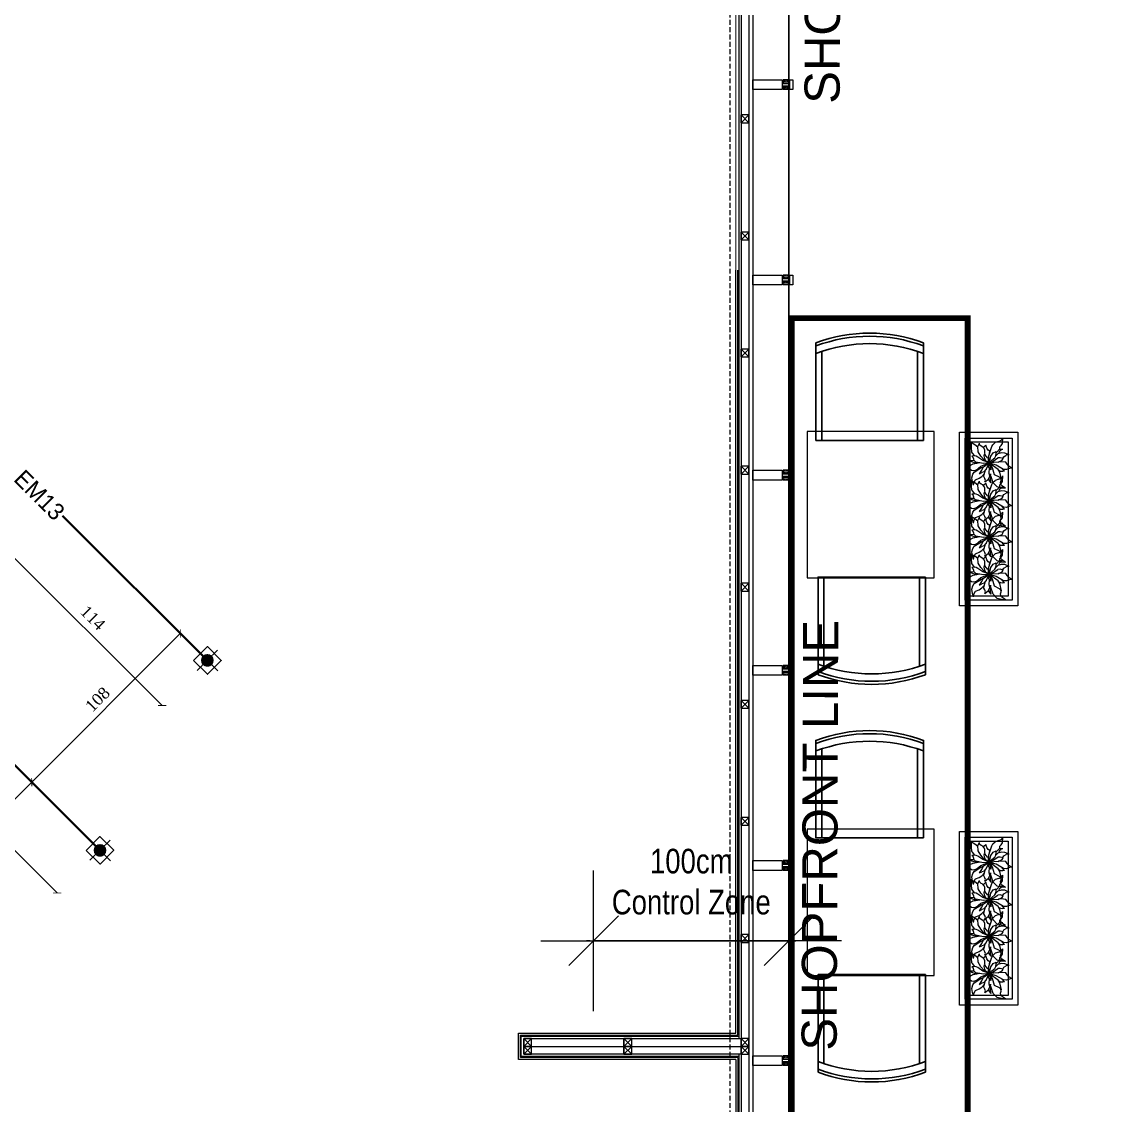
# Model space of a CAD drawing. Header units: millimetres. Extents: x 4459 to 18299, y -2909 to 3305.
# Drawn here: x 11552 to 12115, y 1665 to 2220 of the extents above; entities that cross this region are included whole.
import ezdxf
from ezdxf.xclip import XClip

# ---------------------------------------------------------------- set-up
doc = ezdxf.new("R2010")
doc.units = ezdxf.units.MM
doc.header["$LTSCALE"] = 5
doc.header["$XCLIPFRAME"] = 0
doc.linetypes.add('DASHEDX2', pattern=[1.5, 1, -0.5])
doc.linetypes.add('HIDDENX2', pattern=[0.75, 0.5, -0.25])
doc.layers.get('Defpoints').update_dxf_attribs({"lineweight": 9})
for name, color, linetype in [('-DWG_ANA', 7, 'Continuous'), ('LP-RETAIL_LINE', 10, 'DASHEDX2'), ('xref_4_vitrin_kaplama$0$2DCAM', 6, 'Continuous')]:
    doc.layers.add(name, color=color, linetype=linetype)
for name, color, linetype, lineweight in [('141125_RT1$0$LP-SHOPFRONT', 230, 'Continuous', 9), ('2DGORUNUS3', 41, 'Continuous', 0), ('A-_WIND----_E-', 4, 'Continuous', 13), ('ELK', 1, 'Continuous', 35), ('LP-AREA_POLYLINE', 7, 'Continuous', 5), ('LP-DIMENSION_INT_200', 51, 'Continuous', 9), ('no3_ahşap gorunus on kalın', 34, 'Continuous', 20), ('no3_alçıpan kesit', 210, 'Continuous', 20), ('no3_kutuprofil kesit', 74, 'Continuous', 18), ('no3_mermer gorunus on', 31, 'Continuous', 15), ('no3_paslanmaz gorunus on', 163, 'Continuous', 18), ('no3_seramik ön', 123, 'Continuous', 18), ('no3_tefriş izdüşüm', 87, 'Continuous', 15), ('no3_tefriş kesit ön', 24, 'Continuous', 25), ('no3_ölçü tefriş', 252, 'Continuous', 0)]:
    doc.layers.add(name, color=color, linetype=linetype, lineweight=lineweight)
doc.styles.add('OLCU', font='arial.ttf', dxfattribs={"width": 0.8})
doc.styles.add('ROMANSTW', font='georgia.ttf')
doc.styles.add('TAKSİM', font='GOTHIC.TTF', dxfattribs={"height": 20})
doc.styles.add('TEXT-500', font='arial.ttf', dxfattribs={"height": 1.25})
doc.dimstyles.new('DIM200', dxfattribs={"dimscale": 90, "dimtxt": 0.4, "dimasz": 0.02, "dimexe": 0.1, "dimexo": 0.1, "dimgap": 0.12, "dimtad": 1, "dimdec": 0, "dimrnd": 0.5, "dimdsep": 46, "dimtxsty": 'OLCU', "dimblk1": 'WDIM', "dimblk2": 'WDIM', "dimsah": 1, "dimcen": 0.09, "dimse1": 1, "dimse2": 1, "dimclrd": 256, "dimclre": 256, "dimclrt": 6, "dimazin": 0, "dimtfac": 1, "dimtdec": 0, "dimtix": 1, "dimtmove": 2, "dimatfit": 3, "dimldrblk": 'WDIM', "dimfxl": 1, "dimtolj": 1, "dimarcsym": 0})
doc.dimstyles.new('M2', dxfattribs={"dimtxt": 6, "dimasz": 3, "dimexe": 1, "dimexo": 4, "dimgap": 3, "dimtad": 1, "dimdec": 0, "dimzin": 12, "dimdsep": 46, "dimtxsty": 'ROMANSTW', "dimblk": 'ARCHTICK', "dimcen": 0.09, "dimse1": 1, "dimse2": 1, "dimclrd": 251, "dimclre": 251, "dimclrt": 1, "dimadec": 0, "dimazin": 0, "dimtfac": 1, "dimtdec": 0, "dimtix": 1, "dimtmove": 0, "dimatfit": 3, "dimldrblk": 'ARCHTICK', "dimfxl": 1, "dimtolj": 1, "dimtzin": 0, "dimarcsym": 0})
pattern_1 = [(0, (0, 0), (0.9375, 1.875), [0, -1.875])]

# ---------------------------------------------------------------- blocks, each defined once
blk = doc.blocks.new('Mullion')
at = {"layer": 'A-_WIND----_E-', "lineweight": 0, "ltscale": 0.3}
h = blk.add_hatch(dxfattribs=at)
h.set_pattern_fill('DOTS', color=8, scale=30)
h.set_pattern_definition(pattern_1)
h.paths.add_polyline_path([(0, 25), (-30, 25), (-30, 10), (0, 10)])
h = blk.add_hatch(dxfattribs=at)
h.set_pattern_fill('DOTS', color=8, scale=30)
h.set_pattern_definition(pattern_1)
h.paths.add_polyline_path([(0, -25), (-30, -25), (-30, -10), (0, -10)])
at = {"layer": 'A-_WIND----_E-', "color": 8, "lineweight": 0, "ltscale": 0.3}
for points in [[(-185, 25), (-35, 25), (-35, -25), (-185, -25)], [(-35, -5), (0, -5), (0, 5), (-35, 5)], [(-30, 10), (0, 10), (0, 25), (-30, 25)], [(5, 25), (21, 25), (21, -25), (5, -25)], [(-30, -10), (0, -10), (0, -25), (-30, -25)]]:
    blk.add_lwpolyline(points, close=True, dxfattribs=at)
blk = doc.blocks.new('WDIM')
for p, q in [((0, -20), (0, 20)), ((-7.07, -7.07), (7.07, 7.07)), ((-15, 0), (15, 0))]:
    blk.add_line(p, q)
blk = doc.blocks.new('*D177')
at = {"layer": 'Defpoints', "color": 0, "transparency": 16777216}
for p in [(27167.97, -6662.13), (27167.97, -6662.13), (27267.97, -6662.13)]:
    blk.add_point(p, dxfattribs=at)
at = {"layer": 'LP-DIMENSION_INT_200', "lineweight": -2, "transparency": 16777216}
for p, q in [((27166.17, -6662.13), (27164.37, -6662.13)), ((27267.97, -6662.13), (27167.97, -6662.13)), ((27269.77, -6662.13), (27271.57, -6662.13))]:
    blk.add_line(p, q, dxfattribs=at)
at = {"layer": 'LP-DIMENSION_INT_200', "lineweight": -2, "transparency": 16777216, "xscale": 1.8, "yscale": 1.8, "zscale": 1.8}
for p, rotation in [((27167.97, -6662.13), 359.9999999995132), ((27267.97, -6662.13), 179.9999999995133)]:
    blk.add_blockref('WDIM', p, dxfattribs=dict(at, rotation=rotation))
at = {"layer": 'LP-DIMENSION_INT_200', "color": 6, "transparency": 16777216, "insert": (27217.97, -6631.89), "char_height": 27, "attachment_point": 5, "style": 'OLCU'}
blk.add_mtext('\\A1;{\\H0.46667x;100cm\\PControl Zone}', dxfattribs=at)
blk = doc.blocks.new('A$C25195F0E')
at = {"layer": 'LP-AREA_POLYLINE', "elevation": 0}
for points in [[(1241.29, 1481.77), (1740.61, 982.45), (1740.61, -260.52, 0.060132), (1740.61, -260.52), (1740.61, -260.52), (1740.61, -260.52), (1740.61, -260.52), (1740.61, -260.52), (1740.61, -260.52), (1740.61, -260.52), (1740.61, -260.52), (1740.61, -260.52, 0.142516), (363.91, -881.77), (-329.17, -187.72), (-378.67, -138.22)], [(1832.15, 631.33), (1832.15, -450.55, 0.036002), (1478.39, -517.79), (1520.47, -661.41), (1396.29, -697.8), (1431.3, -817.26), (1295.85, -880.41), (957.04, -1038.36), (957.04, -935.71), (837.04, -935.7), (837.04, -1055.7), (538.1, -1055.71), (364.23, -881.45), (364.23, -881.45, -0.142737), (1742.15, -260.52), (1742.15, 631.33)]]:
    blk.add_lwpolyline(points, format="xyb", close=True, dxfattribs=at)
blk = doc.blocks.new('olea')
at = {"layer": 'no3_tefriş kesit ön'}
for p, q in [((12418.24, 3977.25), (12468.24, 3977.25)), ((12468.24, 3974.25), (12422.62, 3974.25)), ((12468.24, 3977.25), (12468.24, 3974.25)), ((12468.24, 3925.25), (12422.62, 3925.25)), ((12468.24, 3922.25), (12468.24, 3925.25))]:
    blk.add_line(p, q, dxfattribs=at)
blk.add_lwpolyline([(12468.24, 3977.25), (12468.24, 3922.25), (12418.24, 3922.25)], dxfattribs=at)
for centre in [(12491.37, 3949.75), (12492.97, 3949.75), (12496.8, 3949.75)]:
    blk.add_arc(centre, 78.12, 159.3903, 200.6097, dxfattribs=at)
blk = doc.blocks.new('dıs mekan')
at = {"layer": 'no3_mermer gorunus on', "elevation": 0}
blk.add_lwpolyline([(19416.22, -8287.51), (19416.22, -8362.51), (19481.22, -8362.51), (19481.22, -8287.51)], close=True, dxfattribs=at)
at = {"rotation": 269.9999251041265}
blk.add_blockref('olea', (15498.43, 4176.18, 0), dxfattribs=at)
at = {"xscale": -1, "rotation": 269.9999251041265}
blk.add_blockref('olea', (15499.48, -20830.35, 0), dxfattribs=at)
blk = doc.blocks.new('KUST')
for p, q in [((-239.685, 336.1335), (-188.841, 298.3176)), ((-239.685, 336.1335), (-230.5524, 293.5158)), ((-230.5524, 293.5158), (-228.4788, 238.8108)), ((-228.4788, 238.8108), (-205.3482, 189.6309)), ((-188.841, 298.3176), (-145.0284, 287.3016)), ((-145.0284, 287.3016), (-100.7124, 274.3698)), ((-100.7124, 274.3698), (-63.8991, 204.2265)), ((-63.8991, 204.2265), (-48.8157, 155.9439)), ((-49.3332, 148.7067), (-43.5333, 227.9823)), ((-43.5333, 227.9823), (-23.2542, 259.9023)), ((-23.2542, 259.9023), (11.8653, 211.821)), ((-17.6787, 254.2578), (6.276, 279.9246)), ((-3.108, 385.9107), (13.8705, 328.9788)), ((-3.108, 385.9107), (58.5939, 322.2954)), ((6.276, 279.9246), (13.8705, 328.9788)), ((11.8653, 211.821), (26.7381, 170.7069)), ((58.5939, 322.2954), (86.6502, 262.1292)), ((77.2065, 158.187), (92.148, 202.1874)), ((86.6502, 262.1292), (92.148, 202.1874)), ((91.5894, 226.8426), (125.226, 247.6959)), ((124.4295, 182.1168), (163.8291, 272.1429)), ((125.226, 247.6959), (136.3314, 283.3464)), ((134.5461, 313.5705), (156.5415, 256.9062)), ((134.5461, 313.5705), (136.3314, 283.3464)), ((163.8291, 272.1429), (195.8727, 282.5934)), ((195.8727, 282.5934), (210.402, 313.0074)), ((210.402, 313.0074), (233.5008, 349.7589)), ((233.5008, 349.7589), (324.2022, 394.0086)), ((282.0237, 180.375), (304.4313, 235.3593)), ((295.926, 306.7908), (302.9253, 365.9202)), ((295.926, 306.7908), (304.4313, 235.3593)), ((302.9253, 365.9202), (324.2022, 394.0086)), ((-537.8676, 92.1822), (-503.4711, 23.4489)), ((-537.8676, 92.1822), (-463.362, 42.1554)), ((-503.4711, 23.4489), (-455.6715, -41.7687)), ((-463.362, 42.1554), (-434.0514, 39.6126)), ((-434.0514, 39.6126), (-403.9215, 49.5621)), ((-403.9215, 49.5621), (-374.8854, 71.5005)), ((-374.8854, 71.5005), (-341.4504, 80.271)), ((-358.7583, 88.0074), (-229.3899, 109.6617)), ((-358.7583, 88.0074), (-310.0158, 66.0072)), ((-310.0158, 66.0072), (-233.4045, 0.1647)), ((-244.2306, 189.663), (-184.0665, 173.124)), ((-244.2306, 189.663), (-239.1174, 162.3573)), ((-239.1174, 162.3573), (-222.4227, 129.9063)), ((-233.4045, 0.1647), (-104.4477, 15.573)), ((-229.3899, 109.6617), (-170.6724, 96.4188)), ((-222.4227, 129.9063), (-187.4313, 100.788)), ((-205.3482, 189.6309), (-82.8231, 96.9543)), ((-170.6724, 96.4188), (-11.1693, 3.2088)), ((-104.4477, 15.573), (-11.1693, 3.2088)), ((-103.8069, 15.2436), (-102.168, 14.9529)), ((-93.9786, 13.4904), (-90.7011, 12.9066)), ((-84.1506, 11.7402), (-77.6001, 10.5738)), ((-82.8231, 96.9543), (-5.4015, 0.8193)), ((-74.3223, 9.9837), (-26.889, 1.5219)), ((-69.1038, -9.9426), (0, 0)), ((-54.0846, 171.0501), (-47.685, 172.728)), ((-49.3332, 148.7067), (0, 0)), ((-7.1364, -16.143), (3.7995, 0.5379)), ((-5.8866, -3.7812), (3.7995, 0.5379)), ((-1.6707, -1.0344), (0, 0.0009)), ((0, 0), (4.8021, 74.922)), ((4.8021, 74.922), (26.7381, 170.7069)), ((7.4709, 8.9997), (28.0566, 56.4675)), ((10.5516, 5.079), (104.7273, 68.3943)), ((17.4273, 1.8357), (124.7544, 38.8617)), ((28.0566, 56.4675), (47.4564, 122.9415)), ((43.1214, -0.966), (84.7413, 11.9958)), ((47.4564, 122.9415), (72.0612, 153.9483)), ((72.0612, 153.9483), (109.749, 174.0645)), ((84.7413, 11.9958), (97.8243, 1.1055)), ((97.8243, 1.1055), (122.4015, -6.7728)), ((104.7273, 68.3943), (143.8662, 129.8148)), ((109.749, 174.0645), (145.1205, 187.4358)), ((124.7544, 38.8617), (258.8289, 151.7829)), ((143.8662, 129.8148), (145.1205, 187.4358)), ((161.5494, 68.1771), (192.8925, 83.3337)), ((164.136, 72.5508), (165.4038, 69.1908)), ((192.8925, 83.3337), (220.4775, 63.9702)), ((203.5905, -12.0759), (247.0278, 9.549)), ((220.4775, 63.9702), (263.7864, 54.8676)), ((247.0278, 9.549), (278.2563, 7.5096)), ((258.8289, 151.7829), (282.0237, 180.375)), ((263.7864, 54.8676), (323.7306, 60.3606)), ((278.2563, 7.5096), (311.49, -2.1903)), ((292.392, 2.7375), (306.972, 15.042)), ((306.972, 15.042), (323.7306, 60.3606)), ((-455.6715, -41.7687), (-359.6967, -80.0241)), ((-359.6967, -80.0241), (-226.8171, -71.7705)), ((-346.3254, -115.3953), (-285.5667, -97.4121)), ((-346.3254, -115.3953), (-308.3496, -119.7579)), ((-308.3496, -119.7579), (-266.3862, -133.7289)), ((-288.5787, -210.7407), (-264.537, -130.7739)), ((-288.5787, -210.7407), (-265.7958, -188.3949)), ((-285.5667, -97.4121), (-242.427, -73.5558)), ((-265.7958, -188.3949), (-229.3257, -187.0125)), ((-264.537, -130.7739), (-224.2125, -89.502)), ((-229.3257, -187.0125), (-191.8533, -189.4617)), ((-226.8171, -71.7705), (-198.8706, -67.0533)), ((-224.2125, -89.502), (-172.0182, -77.8587)), ((-203.6997, -52.3752), (-191.6472, -81.006)), ((-191.8533, -189.4617), (-157.4889, -172.2633)), ((-174.1515, -225.744), (-144.3603, -162.6024)), ((-172.0182, -77.8587), (-84.1506, -38.6787)), ((-157.4889, -172.2633), (-105.4458, -131.5797)), ((-127.542, -21.1785), (-104.1639, -8.9058)), ((-127.542, -21.1785), (-68.733, -42.5835)), ((-114.0516, -150.6387), (-88.2201, -100.8933)), ((-114.0516, -150.6387), (-107.2401, -200.0085)), ((-112.0101, -244.2285), (-69.5433, -179.8896)), ((-104.1639, -8.9058), (-69.1038, -9.9426)), ((-92.0517, -101.8983), (-88.2201, -100.8933)), ((-88.2201, -100.8933), (-37.4082, -52.7826)), ((-69.5433, -179.8896), (-21.1485, -130.3644)), ((-68.733, -42.5835), (-6.6879, -4.1427)), ((-37.4082, -52.7826), (-9.2376, -16.3308)), ((-27.96, -205.8129), (-23.2542, -133.761)), ((-26.2023, -274.9215), (1.9638, -179.2833)), ((-25.1676, -177.4407), (-10.3818, -179.8623)), ((-21.1485, -130.3644), (2.2014, -7.8531)), ((-10.3818, -179.8623), (1.062, -179.3244)), ((-4.2066, -0.6042), (-0.888, -1.2612)), ((-1.1673, -29.2785), (1.9638, -179.2833)), ((2.019, -6.7131), (31.3524, -104.3151)), ((2.4309, -1.9182), (14.0442, -4.2168)), ((2.4309, -5.2506), (27.2325, -22.6113)), ((7.956, -0.1785), (43.1214, -0.966)), ((11.8197, -12.9525), (88.884, -97.41)), ((14.319, -11.6067), (64.8423, -52.5606)), ((31.3524, -104.3151), (111.5433, -230.6055)), ((64.8423, -52.5606), (105.6429, -52.0914)), ((66.7878, -161.9088), (92.4639, -282.6738)), ((71.4615, -53.5707), (96.2541, -70.9251)), ((73.1187, -179.5578), (76.4283, -177.777)), ((88.884, -97.41), (180.3042, -157.3242)), ((96.2541, -70.9215), (175.818, -101.2071)), ((105.6429, -52.0914), (154.8066, -41.6703)), ((122.4015, -6.7728), (182.1261, -23.8449)), ((154.8066, -41.6703), (182.1261, -23.8449)), ((163.1883, -17.2257), (203.5905, -12.0759)), ((175.818, -101.2071), (267.1785, -114.0747)), ((180.3042, -157.3242), (205.98, -177.189)), ((205.98, -177.189), (225.0918, -211.0542)), ((218.8431, -199.6125), (284.7201, -219.9669)), ((267.1785, -114.0747), (358.9785, -81.8115)), ((301.5429, -221.6928), (380.9511, -196.7721)), ((311.49, -2.1903), (338.6721, -27.7977)), ((338.6721, -27.7977), (364.7508, -41.4207)), ((344.7786, -86.7645), (406.9977, -124.4613)), ((358.9785, -81.8115), (399.7149, -34.2933)), ((364.7508, -41.4207), (399.7149, -34.2933)), ((380.9511, -196.7721), (433.548, -178.8825)), ((406.9977, -124.4613), (477.6765, -175.4928)), ((433.548, -178.8825), (477.6765, -175.4928)), ((-264.9765, -425.5371), (-213.9768, -393.7455)), ((-213.9768, -393.7455), (-186.1356, -351.6588)), ((-186.1356, -351.6588), (-185.481, -283.9599)), ((-185.481, -283.9599), (-174.1515, -225.744)), ((-125.5371, -403.2852), (-74.6292, -363.3315)), ((-112.0101, -244.2285), (-107.2401, -200.0085)), ((-74.6292, -363.3315), (-48.2025, -323.6619)), ((-48.2025, -323.6619), (-27.96, -205.8129)), ((-26.2023, -274.9215), (-24.2247, -321.4668)), ((-24.2247, -321.4668), (-3.1995, -354.8265)), ((-3.1995, -354.8265), (30.1302, -372.6861)), ((30.1302, -372.6861), (55.9893, -408.8724)), ((63.0204, -435.6744), (96.4464, -336.8751)), ((78.6165, -214.959), (95.3157, -238.9551)), ((92.4639, -282.6738), (98.3919, -297.4869)), ((95.3157, -238.9551), (141.5133, -290.268)), ((96.4464, -336.8751), (98.3919, -297.4869)), ((113.8368, -228.1632), (146.6952, -239.8017)), ((141.5133, -290.268), (171.5196, -311.046)), ((145.7613, -240.603), (171.5196, -311.046)), ((146.6952, -239.8017), (173.5887, -240.9324)), ((173.5887, -240.9324), (207.6462, -238.1379)), ((207.6462, -238.1379), (235.1349, -249.3438)), ((225.0918, -211.0542), (235.1349, -249.3438)), ((284.7201, -219.9669), (301.5429, -221.6928)), ((-264.9765, -425.5371), (-200.7018, -420.9549)), ((-200.7018, -420.9549), (-125.5371, -403.2852)), ((55.9893, -408.8724), (63.0204, -435.6744))]:
    blk.add_line(p, q)
blk = doc.blocks.new('saksı')
blk.add_lwpolyline([(18781.8, -7859.99), (18702.8, -7859.99), (18702.8, -7839.99), (18781.8, -7839.99), (18781.8, -7859.99)])
at = {"layer": 'no3_ahşap gorunus on kalın'}
for points in [[(18786.8, -7864.99), (18697.8, -7864.99), (18697.8, -7834.99), (18786.8, -7834.99)], [(18783.8, -7861.99), (18700.8, -7861.99), (18700.8, -7837.99), (18783.8, -7837.99)]]:
    blk.add_lwpolyline(points, close=True, dxfattribs=at)
at = {"layer": 'no3_tefriş izdüşüm', "color": 68, "lineweight": 9, "xscale": -0.02819861025324538, "yscale": 0.02819861025324538, "zscale": 0.02819861025324538, "rotation": 202.4643433134551}
for p in [(18714, -7850.47), (18733.15, -7850.47), (18751.67, -7850.47), (18771.08, -7850.47)]:
    blk.add_blockref('KUST', p, dxfattribs=at)
blk = doc.blocks.new('A$C611F6802')
at = {"layer": '-DWG_ANA'}
h = blk.add_hatch(dxfattribs=at)
h.set_pattern_fill('ANSI31', color=1, style=0)
h.set_pattern_definition([(45, (-55670.1402, -22065.11067), (-0.08838834765, 0.08838834765), [])])
h.paths.add_polyline_path([(4.42, 7.7, 1), (10.14, 7.7, 1)])
at = {"layer": '-DWG_ANA', "color": 1}
for p, q in [((7.28, 7.7), (7.28, 15.26)), ((7.28, 15.26), (7.28, 0)), ((7.28, 7.63), (0, 7.63)), ((7.28, 7.63), (14.68, 7.63)), ((14.68, 7.63), (7.28, 7.63))]:
    blk.add_line(p, q, dxfattribs=at)
blk.add_lwpolyline([(2.28, 2.7), (12.28, 2.7), (12.28, 12.7), (2.28, 12.7)], close=True, dxfattribs=at)
blk.add_circle((7.28, 7.7), 2.86, dxfattribs=at)
blk = doc.blocks.new('_ArchTick')
at = {"color": 0, "linetype": 'ByBlock', "const_width": 0.15}
blk.add_lwpolyline([(-0.5, -0.5), (0.5, 0.5)], dxfattribs=at)
blk = doc.blocks.new('*D224')
at = {"color": 251, "lineweight": -2, "ltscale": 5, "transparency": 16777216}
blk.add_line((11570.27, 1773.92), (11468.64, 1875.37), dxfattribs=at)
at = {"layer": 'Defpoints', "color": 0, "ltscale": 5, "transparency": 16777216}
for p in [(11485.34, 1892.1), (11468.64, 1875.37), (11586.98, 1790.66)]:
    blk.add_point(p, dxfattribs=at)
at = {"color": 251, "lineweight": -2, "ltscale": 5, "transparency": 16777216, "xscale": 3, "yscale": 3, "zscale": 3}
for p, rotation in [((11468.64, 1875.37), 135.0535748549563), ((11570.27, 1773.92), 315.0535748549564)]:
    blk.add_blockref('_ArchTick', p, dxfattribs=dict(at, rotation=rotation))
at = {"color": 1, "ltscale": 5, "true_color": 0xff0000, "transparency": 16777216, "insert": (11524.23, 1829.43), "char_height": 6, "attachment_point": 5, "rotation": 315.0536, "style": 'ROMANSTW'}
blk.add_mtext('\\A1;144', dxfattribs=at)
blk = doc.blocks.new('*D225')
at = {"color": 251, "lineweight": -2, "ltscale": 5, "transparency": 16777216}
blk.add_line((11543.52, 1950.28), (11624, 1869.95), dxfattribs=at)
at = {"layer": 'Defpoints', "color": 0, "ltscale": 5, "transparency": 16777216}
for p in [(11550.7, 1957.47), (11641.98, 1887.97), (11624, 1869.95)]:
    blk.add_point(p, dxfattribs=at)
at = {"color": 251, "lineweight": -2, "ltscale": 5, "transparency": 16777216, "xscale": 3, "yscale": 3, "zscale": 3}
for p, rotation in [((11543.52, 1950.28), 135.0535748549563), ((11624, 1869.95), 315.0535748549564)]:
    blk.add_blockref('_ArchTick', p, dxfattribs=dict(at, rotation=rotation))
at = {"color": 1, "ltscale": 5, "true_color": 0xff0000, "transparency": 16777216, "insert": (11588.54, 1914.9), "char_height": 6, "attachment_point": 5, "rotation": 315.0536, "style": 'ROMANSTW'}
blk.add_mtext('\\A1;114', dxfattribs=at)
blk = doc.blocks.new('*D226')
at = {"color": 251, "lineweight": -2, "ltscale": 5, "transparency": 16777216}
blk.add_line((11557.2, 1830.67), (11367.89, 1641.01), dxfattribs=at)
at = {"layer": 'Defpoints', "color": 0, "ltscale": 5, "transparency": 16777216}
for p in [(11597.52, 1790.42), (11367.89, 1641.01), (11378.55, 1630.37)]:
    blk.add_point(p, dxfattribs=at)
at = {"color": 251, "lineweight": -2, "ltscale": 5, "transparency": 16777216, "xscale": 3, "yscale": 3, "zscale": 3}
for p, rotation in [((11557.2, 1830.67), 45.0535748549563), ((11367.89, 1641.01), 225.0535748549563)]:
    blk.add_blockref('_ArchTick', p, dxfattribs=dict(at, rotation=rotation))
at = {"color": 1, "ltscale": 5, "true_color": 0xff0000, "transparency": 16777216, "insert": (11458.22, 1740.16), "char_height": 6, "attachment_point": 5, "rotation": 45.0536, "style": 'ROMANSTW'}
blk.add_mtext('\\A1;268', dxfattribs=at)
blk = doc.blocks.new('*D227')
at = {"color": 251, "lineweight": -2, "ltscale": 5, "transparency": 16777216}
blk.add_line((11557.2, 1830.67), (11633.3, 1906.92), dxfattribs=at)
at = {"layer": 'Defpoints', "color": 0, "ltscale": 5, "transparency": 16777216}
for p in [(11633.3, 1906.92), (11652.52, 1887.73), (11597.52, 1790.42)]:
    blk.add_point(p, dxfattribs=at)
at = {"color": 251, "lineweight": -2, "ltscale": 5, "transparency": 16777216, "xscale": 3, "yscale": 3, "zscale": 3}
for p, rotation in [((11633.3, 1906.92), 45.0535748549563), ((11557.2, 1830.67), 225.0535748549563)]:
    blk.add_blockref('_ArchTick', p, dxfattribs=dict(at, rotation=rotation))
at = {"color": 1, "ltscale": 5, "true_color": 0xff0000, "transparency": 16777216, "insert": (11590.93, 1873.11), "char_height": 6, "attachment_point": 5, "rotation": 45.0536, "style": 'ROMANSTW'}
blk.add_mtext('\\A1;108', dxfattribs=at)
blk = doc.blocks.new('plan3')
at = {"layer": '141125_RT1$0$LP-SHOPFRONT'}
blk.add_line((27267.97, -6021.97), (27267.97, -7234.94), dxfattribs=at)
at = {"layer": '2DGORUNUS3', "linetype": 'HIDDENX2'}
blk.add_lwpolyline([(25764.4, -7970.13), (25764.4, -7930.1, -0.153565), (27237.97, -7209.02), (27237.97, -5980.3), (27603.18, -5980.3)], format="xyb", dxfattribs=at)
at = {"layer": 'A-_WIND----_E-', "color": 8, "lineweight": 0, "ltscale": 0.3, "elevation": 0}
blk.add_lwpolyline([(27249.47, -6021.04), (27249.47, -7218, 0.040135), (26824.33, -7316.16)], format="xyb", dxfattribs=at)
for points in [[(27242.27, -6021.04), (27242.27, -6712.24)], [(27242.27, -6720.24), (27242.27, -6829.12)]]:
    blk.add_lwpolyline(points, dxfattribs=at)
at = {"layer": 'LP-RETAIL_LINE', "ltscale": 0.2, "const_width": 3}
blk.add_lwpolyline([(27359.51, -6343.09), (27359.51, -7424.97, 0.036002), (27005.75, -7492.21), (27047.83, -7635.83), (26923.65, -7672.22), (26958.66, -7791.68), (26823.22, -7854.83), (26484.4, -8012.79), (26484.4, -7910.13), (26364.4, -7910.13), (26364.4, -8030.13), (26065.46, -8030.13), (25891.59, -7855.87), (25891.59, -7855.87, -0.142737), (27269.51, -7234.94), (27269.51, -6343.09)], format="xyb", close=True, dxfattribs=at)
at = {"layer": 'no3_alçıpan kesit'}
for p, q in [((27242.27, -6064.17), (27242.27, -6712.24)), ((27243.47, -6062.97), (27243.47, -6712.24)), ((27242.27, -6720.24), (27242.27, -6829.12, 0)), ((27243.47, -6720.24), (27243.47, -6833.12, 0))]:
    blk.add_line(p, q, dxfattribs=at)
at = {"layer": 'no3_alçıpan kesit', "elevation": 0}
for points in [[(27242.27, -6721.44), (27130.93, -6721.44), (27130.93, -6711.04), (27242.27, -6711.04)], [(27243.47, -6720.24), (27132.13, -6720.24), (27132.13, -6712.24), (27243.47, -6712.24)]]:
    blk.add_lwpolyline(points, dxfattribs=at)
at = {"layer": 'no3_kutuprofil kesit', "elevation": 0}
for points in [[(27247.47, -6238.97), (27243.47, -6238.97), (27243.47, -6242.97), (27247.47, -6242.97), (27247.47, -6238.97), (27243.47, -6242.97), (27243.47, -6238.97), (27247.47, -6242.97)], [(27247.47, -6298.97), (27243.47, -6298.97), (27243.47, -6302.97), (27247.47, -6302.97), (27247.47, -6298.97), (27243.47, -6302.97), (27243.47, -6298.97), (27247.47, -6302.97)], [(27247.47, -6358.97), (27243.47, -6358.97), (27243.47, -6362.97), (27247.47, -6362.97), (27247.47, -6358.97), (27243.47, -6362.97), (27243.47, -6358.97), (27247.47, -6362.97)], [(27247.47, -6418.97), (27243.47, -6418.97), (27243.47, -6422.97), (27247.47, -6422.97), (27247.47, -6418.97), (27243.47, -6422.97), (27243.47, -6418.97), (27247.47, -6422.97)], [(27247.47, -6478.97), (27243.47, -6478.97), (27243.47, -6482.97), (27247.47, -6482.97), (27247.47, -6478.97), (27243.47, -6482.97), (27243.47, -6478.97), (27247.47, -6482.97)], [(27247.47, -6538.97), (27243.47, -6538.97), (27243.47, -6542.97), (27247.47, -6542.97), (27247.47, -6538.97), (27243.47, -6542.97), (27243.47, -6538.97), (27247.47, -6542.97)], [(27247.47, -6598.97), (27243.47, -6598.97), (27243.47, -6602.97), (27247.47, -6602.97), (27247.47, -6598.97), (27243.47, -6602.97), (27243.47, -6598.97), (27247.47, -6602.97)], [(27247.47, -6658.97), (27243.47, -6658.97), (27243.47, -6662.97), (27247.47, -6662.97), (27247.47, -6658.97), (27243.47, -6662.97), (27243.47, -6658.97), (27247.47, -6662.97)], [(27136.13, -6712.24), (27132.13, -6712.24), (27132.13, -6716.24), (27136.13, -6716.24), (27136.13, -6712.24), (27132.13, -6716.24), (27132.13, -6712.24), (27136.13, -6716.24)], [(27187.47, -6712.24), (27183.47, -6712.24), (27183.47, -6716.24), (27187.47, -6716.24), (27187.47, -6712.24), (27183.47, -6716.24), (27183.47, -6712.24), (27187.47, -6716.24)], [(27247.47, -6712.24), (27243.47, -6712.24), (27243.47, -6716.24), (27247.47, -6716.24), (27247.47, -6712.24), (27243.47, -6716.24), (27243.47, -6712.24), (27247.47, -6716.24)], [(27136.13, -6716.24), (27132.13, -6716.24), (27132.13, -6720.24), (27136.13, -6720.24), (27136.13, -6716.24), (27132.13, -6720.24), (27132.13, -6716.24), (27136.13, -6720.24)], [(27187.47, -6716.24), (27183.47, -6716.24), (27183.47, -6720.24), (27187.47, -6720.24), (27187.47, -6716.24), (27183.47, -6720.24), (27183.47, -6716.24), (27187.47, -6720.24)], [(27247.47, -6716.24), (27243.47, -6716.24), (27243.47, -6720.24), (27247.47, -6720.24), (27247.47, -6716.24), (27243.47, -6720.24), (27243.47, -6716.24), (27247.47, -6720.24)]]:
    blk.add_lwpolyline(points, dxfattribs=at)
at = {"layer": 'no3_paslanmaz gorunus on', "const_width": 0.5, "elevation": 0}
blk.add_lwpolyline([(26945.11, -6180.62), (27060.06, -6065.67), (27240.77, -6065.67), (27240.77, -6318.48)], dxfattribs=at)
at = {"layer": 'no3_seramik ön'}
for p, q in [((27240.77, -6722.94, 0), (27240.77, -6826.42, 0)), ((27241.77, -6721.94), (27241.77, -6827.42, 0))]:
    blk.add_line(p, q, dxfattribs=at)
at = {"layer": 'no3_seramik ön', "elevation": 0}
for points in [[(27240.77, -6722.94), (27129.43, -6722.94), (27129.43, -6709.54), (27240.77, -6709.54), (27240.77, -6709.54), (27240.77, -6318.48)], [(27241.77, -6721.94), (27130.43, -6721.94), (27130.43, -6710.54), (27241.77, -6710.54), (27241.77, -6710.54), (27241.77, -6318.48)]]:
    blk.add_lwpolyline(points, dxfattribs=at)
at = {"layer": 'no3_ölçü tefriş'}
blk.add_line((27136.13, -6716.24), (27243.47, -6716.24), dxfattribs=at)
at = {"layer": 'no3_ölçü tefriş', "elevation": 0}
blk.add_lwpolyline([(26889.96, -6116), (26945.11, -6171.15), (27058.94, -6059.17), (27247.47, -6059.17), (27247.47, -6829.12)], dxfattribs=at)
at = {"layer": 'xref_4_vitrin_kaplama$0$2DCAM'}
blk.add_line((27267.97, -6021.04, 0), (27267.97, -7234.01, 0), dxfattribs=at)
at = {"layer": 'A-_WIND----_E-'}
ref = blk.add_blockref('Mullion', (27267.97, -6223.54, 0), dxfattribs=dict(at, xscale=0.1, yscale=0.1, zscale=0.1))
XClip(ref).set_block_clipping_path([(-22651.8683022828, -17465.8578292648), (3508.0003322455, 8096.5087822976)])
ref = blk.add_blockref('Mullion', (27267.97, -6323.54, 0), dxfattribs=dict(at, xscale=0.1, yscale=0.1, zscale=0.1))
XClip(ref).set_block_clipping_path([(-22651.8683022775, -16465.8578292656), (3508.0003322507, 9096.5087822968)])
ref = blk.add_blockref('Mullion', (27267.97, -6423.54, 0), dxfattribs=dict(at, xscale=0.1, yscale=0.1, zscale=0.1))
XClip(ref).set_block_clipping_path([(-22651.8683022778, -15465.8578292654), (3508.0003322505, 10096.508782297)])
ref = blk.add_blockref('Mullion', (27267.97, -6523.54, 0), dxfattribs=dict(at, xscale=0.1, yscale=0.1, zscale=0.1))
XClip(ref).set_block_clipping_path([(-22651.8683022778, -14465.8578292645), (3508.0003322505, 11096.5087822978)])
ref = blk.add_blockref('Mullion', (27267.97, -6623.54, 0), dxfattribs=dict(at, xscale=0.1, yscale=0.1, zscale=0.1))
XClip(ref).set_block_clipping_path([(-22651.8683022787, -13465.8578292647), (3508.0003322496, 12096.5087822977)])
ref = blk.add_blockref('Mullion', (27267.97, -6723.54, 0), dxfattribs=dict(at, xscale=0.1, yscale=0.1, zscale=0.1))
XClip(ref).set_block_clipping_path([(-22651.8683022792, -12465.8578292649), (3508.0003322491, 13096.5087822974)])
at = {"layer": 'no3_ahşap gorunus on kalın'}
ref = blk.add_blockref('A$C25195F0E', (25527.36, -6974.42), dxfattribs=at)
XClip(ref).set_block_clipping_path([(-524.5749777342, -995.7045508397), (2091.4118857187, 1560.5321103166)])
at = {"ltscale": 0.05, "extrusion": (-8.29358e-09, -1.98089e-08, 1), "char_height": 18, "width": 368.7257, "attachment_point": 4, "text_direction": (0.003808, 0.999993, 0), "style": 'TEXT-500'}
for insert in [(27285.08, -6233.27), (27283.57, -6718.43)]:
    blk.add_mtext('SHOPFRONT LINE', dxfattribs=dict(at, insert=insert))
at = {"layer": 'LP-DIMENSION_INT_200', "color": 140, "true_color": 0x3dcfff}
dim = blk.add_aligned_dim(p1=(27267.97, -6662.13), p2=(27167.97, -6662.13), distance=0, text='{\\H0.46667x;<>cm\\PControl Zone}', dimstyle='DIM200', override={"dimtxt": 0.3, "dimfxl": 10, "dimfxlon": 1}, dxfattribs=at)
dim.commit()
dim.dimension.update_dxf_attribs({"geometry": '*D177', "text_midpoint": (27217.97, -6631.89)})

msp = doc.modelspace()

# ---------------------------------------------------------------- linework, layer by layer
at = {"layer": 'ELK', "color": 1}
for p, q in [((11572.89, 1967.21), (11647.17, 1893.07)), ((11517.89, 1869.91), (11592.17, 1795.76))]:
    msp.add_line(p, q, dxfattribs=at)

# ---------------------------------------------------------------- block references
at = {"layer": '-DWG_ANA', "color": 0, "xscale": -1, "rotation": 225.0535748549684}
for p in [(11636.58, 1893.36), (11581.58, 1796.05)]:
    msp.add_blockref('A$C611F6802', p, dxfattribs=at)
msp.add_blockref('plan3', (-15322.97, 8411.55))
at = {"layer": 'no3_mermer gorunus on', "color": 3, "rotation": 90.00000000000001}
for p in [(4197.32, -16776.8), (4197.32, -16981.35)]:
    msp.add_blockref('saksı', p, dxfattribs=at)
at = {"layer": 'no3_ölçü tefriş', "rotation": 7.489588767612865e-05}
for p in [(-7461.8, 10297.85, 0), (-7461.8, 10094.17, 0)]:
    msp.add_blockref('dıs mekan', p, dxfattribs=at)

# ---------------------------------------------------------------- texts
at = {"layer": 'ELK', "color": 1, "style": 'TAKSİM'}
msp.add_text('EM13', height=8.64, rotation=315.0536, dxfattribs=at).set_placement((11547.46, 1985.41))

# ---------------------------------------------------------------- dimensions: what is measured, and where the dimension line sits
at = {"ltscale": 5}
for base, p1, p2, angle, picture, middle in [((11624, 1869.95), (11550.7, 1957.47), (11641.98, 1887.97), 315.0536, '*D225', (11588.54, 1914.9)), ((11633.3, 1906.92), (11597.52, 1790.42), (11652.52, 1887.73), 45.0536, '*D227', (11590.93, 1873.11)), ((11468.64, 1875.37), (11586.98, 1790.66), (11485.34, 1892.1), 315.0536, '*D224', (11524.23, 1829.43)), ((11367.89, 1641.01), (11597.52, 1790.42), (11378.55, 1630.37), 45.0536, '*D226', (11458.22, 1740.16))]:
    dim = msp.add_linear_dim(base=base, p1=p1, p2=p2, angle=angle, dimstyle='M2', dxfattribs=at)
    dim.commit()
    dim.dimension.update_dxf_attribs({"geometry": picture, "text_midpoint": middle})

doc.saveas('drawing.dxf')
